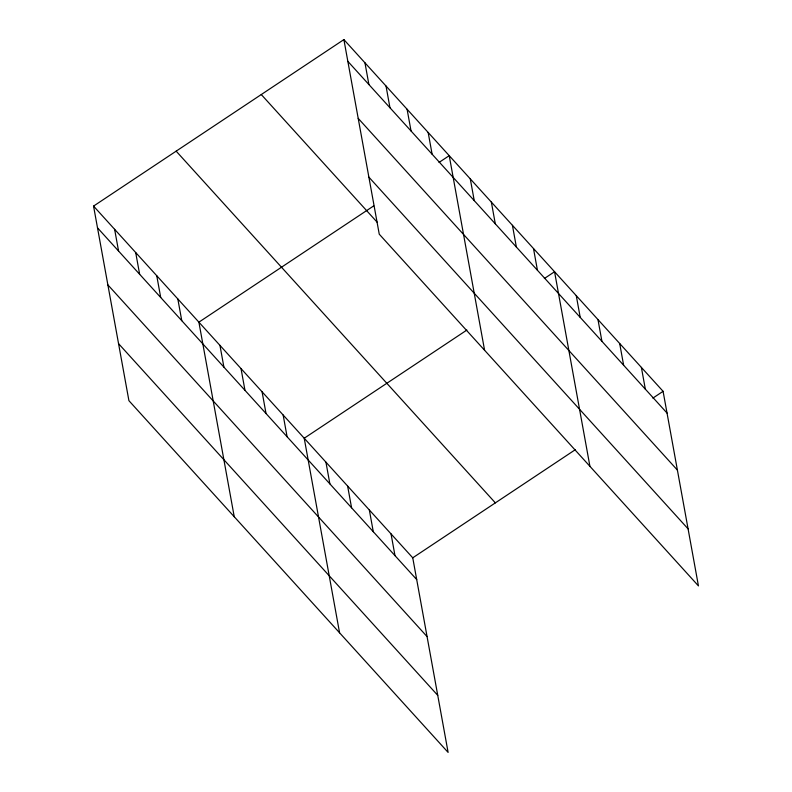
<?xml version="1.0" encoding="UTF-8"?>
<svg xmlns="http://www.w3.org/2000/svg" width="792" height="792" viewBox="0 0 792 792"><rect width="100%" height="100%" fill="white"/><g stroke="black" fill="none" stroke-linecap="round" stroke-linejoin="round"><path stroke-width="1.19" d="M93.555 206.098L412.751 557.816L448.114 752.4L128.918 400.683L93.555 206.098L343.886 39.6L663.082 391.317L698.445 585.902L379.249 234.185L343.886 39.6M373.755 205.861L198.891 322.166L234.244 516.75M439.025 162.449L449.222 155.668L484.585 350.252M466.884 330.046L304.217 438.233L339.58 632.818M544.361 278.517L554.558 271.735L589.921 466.32M412.751 557.816L575.408 449.628M652.885 398.099L663.082 391.317M347.837 61.34L667.032 413.058M358.202 118.374L677.408 470.092M368.884 177.141L688.08 528.858M261.281 94.545L377.15 222.215M176.161 151.153L495.356 502.87M97.505 227.839L416.701 579.556M107.87 284.882L427.066 636.59M118.552 343.649L437.748 695.356M641.381 367.399L645.332 389.139M619.681 343.481L623.631 365.221M597.97 319.562L601.92 341.303M576.269 295.644L580.219 317.384M533.491 248.52L537.441 270.26M512.424 225.304L516.374 247.045M491.357 202.089L495.307 223.829M470.29 178.883L474.24 200.614M428.155 132.452L432.105 154.192M407.088 109.237L411.038 130.977M386.021 86.031L389.971 107.761M364.954 62.816L368.904 84.556M391.04 533.897L394.99 555.638M369.339 509.979L373.289 531.719M347.629 486.06L351.579 507.801M325.928 462.152L329.878 483.882M283.15 415.018L287.1 436.758M262.083 391.802L266.033 413.543M241.015 368.597L244.975 390.327M219.948 345.381L223.908 367.122M177.824 298.95L181.774 320.691M156.757 275.735L160.707 297.475M135.689 252.529L139.639 274.26M114.622 229.314L118.572 251.054"/></g></svg>
